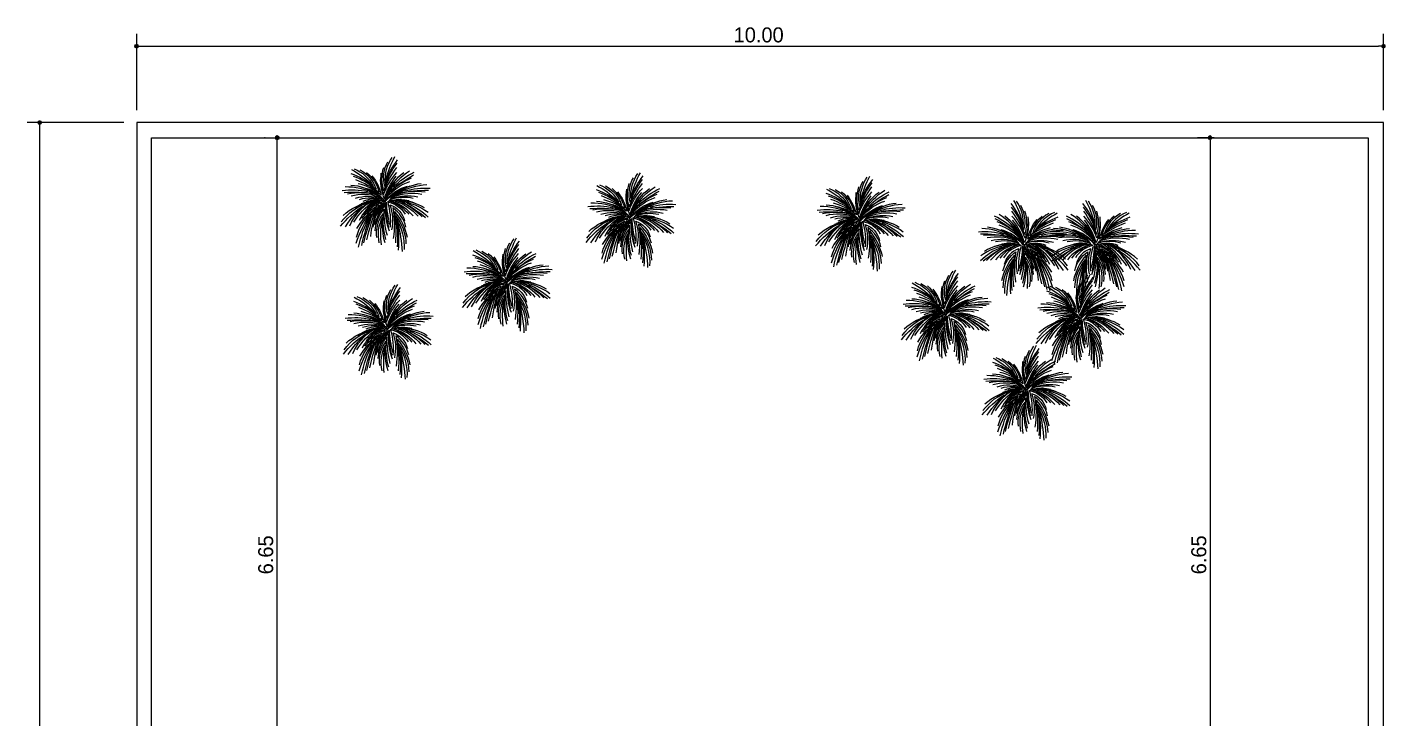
# Model space of a CAD drawing. Header units: millimetres. Extents: x 21 to 236, y 15 to 64.
# Drawn here: x 37.72 to 48.62, y 47.19 to 52.74 of the extents above; entities that cross this region are included whole.
import ezdxf

# ---------------------------------------------------------------- set-up
doc = ezdxf.new("R2010")
doc.units = ezdxf.units.MM
for name, color, linetype in [('AI-Paisagismo', 95, 'Continuous'), ('PDF_0', 210, 'Continuous'), ('PDF_Cota', 90, 'Continuous'), ('PDF_Terreno', 7, 'Continuous'), ('PDF_Text', 70, 'Continuous')]:
    doc.layers.add(name, color=color, linetype=linetype)
doc.styles.add('PDF Comic Sans MS', font='comic.ttf')

# ---------------------------------------------------------------- blocks, each defined once
blk = doc.blocks.new('Z231')
for points in [[(0.032, 0.325, -0.114063), (0.001, 0.083, 0.104874), (-0.148, 0.332, 0.104874)], [(-0.241, 0.159, -0.115904), (-0.091, 0.036, 0.147182), (-0.384, 0.055, 0.102986)], [(-0.094, 0.2, -0.115904), (-0.023, 0.019, 0.147182), (-0.269, 0.178, 0.102986)], [(0.038, 0.27, -0.114063), (-0.007, 0.031, 0.104874), (-0.141, 0.288, 0.104874)], [(0.133, 0.295, 0.114063), (0.028, 0.075, -0.104874), (0.288, 0.204, -0.104874)], [(-0.285, 0.01, -0.115904), (-0.091, 0.007, 0.147182), (-0.332, -0.16, 0.102986)], [(0.204, -0.092, 0.115229), (-0.014, 0.011, -0.097107), (0.096, -0.265)], [(0.107, 0.118, 0.086018), (-0.008, 0.003, -0.216186), (0.236, 0.004)], [(0.186, 0.151, 0.115904), (0.029, 0.037, -0.147182), (0.322, 0.038, -0.102986)], [(0.195, 0.005, 0.086018), (0.033, 0.016, -0.216186), (0.194, -0.168)], [(0.272, -0.033, 0.115904), (0.083, 0.011, -0.147182), (0.276, -0.21, -0.102986)], [(-0.25, -0.287, -0.189702), (-0.103, -0.07, 0.088334), (-0.107, -0.414, 0.096761)], [(0.103, -0.153, 0.124287), (-0.029, -0.006, -0.056159), (-0.067, -0.258)], [(0.102, -0.255, 0.114063), (-0.018, -0.043, -0.104874), (-0.062, -0.33, -0.104874)], [(0.102, -0.199, 0.13599), (-0.022, -0.024, -0.041532), (-0.054, -0.29, -0.104874)], [(0.223, -0.134, 0.114656), (0.017, -0.007, -0.101429), (0.122, -0.288, -0.102785)], [(0.247, -0.189, 0.112887), (0.054, -0.037, -0.082371), (0.15, -0.394, -0.083381)]]:
    blk.add_lwpolyline(points, format="xyb")
for centre, radius, start, end in [((-0.817, -0.044), 0.839, 18.1345, 38.1349), ((-1.053, 0.003), 1.057, 13.8585, 28.6495), ((-0.446, 0.254), 0.428, 355.1143, 35.0801), ((-0.677, -0.387), 0.793, 44.2502, 65.2117), ((-0.664, -0.242), 0.7, 30.4036, 57.9559), ((-0.503, -0.063), 0.48, 18.1336, 55.1017), ((-0.811, -0.083), 0.839, 17.8126, 38.1349), ((-1.065, -0.298), 1.145, 21.7045, 36.8339), ((-0.365, 0.271), 0.366, 344.457, 29.861), ((-0.401, 0.258), 0.421, 341.5839, 18.1013), ((0.461, 0.006), 0.421, 129.215, 165.7324), ((0.437, 0.036), 0.366, 117.4553, 162.8593), ((0.497, -0.023), 0.428, 112.2361, 152.202), ((0.648, -0.473), 0.839, 109.1813, 129.1817), ((0.872, -0.562), 1.057, 118.6667, 133.4577), ((-0.463, -0.638), 0.793, 73.5775, 94.539), ((-0.522, -0.505), 0.7, 59.7309, 87.2832), ((-0.47, -0.271), 0.48, 47.4609, 84.429), ((-1.277, -1.363), 1.913, 50.4825, 60.5915), ((-0.577, -0.4), 0.719, 42.5017, 68.6551), ((-0.402, -0.174), 0.367, 39.3099, 73.9504), ((-0.474, -0.309), 0.568, 39.4735, 71.4963), ((-0.397, -0.012), 0.367, 9.9826, 44.6231), ((-0.406, -0.037), 0.393, 5.9181, 33.4168), ((0.72, -0.821), 1.145, 110.4823, 125.6117), ((0.326, -0.192), 0.367, 102.5228, 137.1634), ((0.388, -0.292), 0.48, 92.0443, 129.0124), ((0.622, -0.503), 0.839, 109.1813, 129.5036), ((0.426, -0.529), 0.7, 89.1901, 116.7424), ((-0.507, -1.783), 1.913, 79.8098, 89.9188), ((-0.092, -0.685), 0.7, 98.1979, 125.7501), ((0.714, -1.676), 1.913, 118.2768, 128.3858), ((-0.369, -0.6), 0.719, 71.829, 97.9824), ((-0.197, -0.469), 0.48, 85.9278, 122.8959), ((0.087, -0.664), 0.719, 110.296, 136.4493), ((-0.323, -0.471), 0.568, 68.8008, 100.8236), ((0.042, -0.534), 0.568, 107.2678, 139.2906), ((-0.204, -0.351), 0.367, 77.7769, 112.4174), ((-0.231, -0.425), 0.477, 71.0853, 102.5538), ((0.086, -0.441), 0.477, 109.5522, 141.0207), ((-0.184, -0.368), 0.393, 73.7124, 101.2111), ((0.012, -0.291), 0.296, 100.3982, 149.1935), ((-0.371, -0.315), 0.477, 41.758, 73.2265), ((-0.397, -0.2), 0.393, 35.2454, 62.7441), ((-0.204, -0.447), 0.476, 70.0504, 89.7159), ((-0.462, -0.249), 0.476, 31.5834, 51.2489), ((0.319, -0.217), 0.393, 113.7292, 141.2279), ((0.14, -0.431), 0.477, 73.9195, 105.388), ((0.229, -0.483), 0.568, 75.6497, 107.6725), ((-0.197, -0.381), 0.477, 24.9532, 56.4217), ((0.082, -0.376), 0.393, 64.7629, 92.2616), ((0.267, -0.615), 0.719, 78.4909, 104.6443), ((0.332, -1.804), 1.913, 86.5544, 96.6634), ((0.106, -0.364), 0.367, 53.5566, 88.1971), ((-0.386, -0.694), 0.86, 32.704, 54.2022), ((0.358, -0.658), 0.793, 81.9342, 102.8958), ((0.037, -0.752), 0.793, 112.0445, 133.006), ((0.352, -0.524), 0.629, 138.637, 168.4711), ((0.004, -0.269), 0.245, 107.4781, 167.3492), ((1.462, -0.339), 1.599, 171.7072, 184.5082), ((0.411, -0.207), 0.511, 160.3283, 192.5968), ((0.695, -0.222), 0.77, 163.9103, 184.944), ((-1.149, -0.094), 1.145, 345.4121, 0.5415), ((-0.832, -0.196), 0.839, 344.1111, 4.4334), ((-0.324, -0.358), 0.421, 4.1447, 40.6621), ((-0.285, -0.356), 0.366, 352.385, 37.789), ((-3.074, -1.206), 3.356, 13.3501, 19.948), ((-0.329, -0.664), 0.728, 29.8492, 55.8091), ((-1.529, -0.831), 1.791, 11.8162, 24.3631), ((-0.245, -0.546), 0.572, 14.7932, 52.5129), ((-1.765, -0.937), 2.062, 12.3671, 22.8407), ((-0.74, -0.782), 1.096, 16.6968, 36.3639), ((0.054, -0.591), 0.596, 47.2739, 80.4226), ((-0.163, -0.507), 0.595, 23.3932, 57.8318), ((-0.006, -0.585), 0.603, 36.2593, 71.8999), ((-0.373, -0.784), 0.95, 31.9465, 54.3066), ((-0.331, -0.931), 1.048, 38.622, 56.8665), ((0.279, -0.492), 0.531, 140.7541, 178.3521), ((0.382, -0.51), 0.613, 149.4873, 182.8464), ((1.341, -0.638), 1.551, 164.999, 177.2078), ((1.017, -0.433), 1.186, 168.624, 185.4388), ((1.024, -0.394), 1.18, 168.3885, 185.5148), ((-0.823, -0.235), 0.839, 344.1111, 4.1115), ((-0.367, -0.37), 0.428, 347.1659, 27.1317), ((-1.024, -0.368), 1.057, 353.5965, 8.3875), ((-0.84, -0.729), 1.144, 10.8838, 29.2732)]:
    blk.add_arc(centre, radius, start, end)

msp = doc.modelspace()

# ---------------------------------------------------------------- linework, layer by layer
at = {"layer": 'PDF_0', "lineweight": 0}
for points in [[(38.619, 52.583), (38.637, 52.583)], [(48.577, 52.583), (48.559, 52.583)], [(37.821, 51.949), (37.821, 51.93)], [(39.725, 51.831), (39.725, 51.808)], [(47.208, 51.831), (47.208, 51.808)]]:
    msp.add_lwpolyline(points, dxfattribs=at)
at = {"layer": 'PDF_0', "transparency": 33554559}
for points in [[(38.583, 52.597), (38.601, 52.583), (38.578, 52.583)], [(38.578, 52.583), (38.583, 52.57), (38.601, 52.583)], [(38.601, 52.601), (38.583, 52.597), (38.601, 52.583)], [(38.583, 52.57), (38.601, 52.583), (38.601, 52.565)], [(38.601, 52.583), (38.614, 52.597), (38.601, 52.601)], [(38.619, 52.583), (38.601, 52.583), (38.614, 52.597)], [(38.601, 52.583), (38.601, 52.565), (38.614, 52.57)], [(38.614, 52.57), (38.619, 52.583), (38.601, 52.583)], [(48.586, 52.597), (48.577, 52.583), (48.599, 52.583)], [(48.577, 52.583), (48.599, 52.583), (48.586, 52.57)], [(48.599, 52.583), (48.599, 52.601), (48.586, 52.597)], [(48.599, 52.583), (48.586, 52.57), (48.599, 52.565)], [(48.613, 52.597), (48.599, 52.583), (48.599, 52.601)], [(48.617, 52.583), (48.613, 52.597), (48.599, 52.583)], [(48.599, 52.565), (48.613, 52.57), (48.599, 52.583)], [(48.613, 52.57), (48.599, 52.583), (48.617, 52.583)], [(37.808, 51.985), (37.821, 51.971), (37.803, 51.971)], [(37.821, 51.989), (37.808, 51.985), (37.821, 51.971)], [(37.835, 51.985), (37.821, 51.971), (37.821, 51.989)], [(37.844, 51.971), (37.835, 51.985), (37.821, 51.971)], [(37.821, 51.971), (37.803, 51.971), (37.808, 51.958)], [(37.808, 51.958), (37.821, 51.949), (37.821, 51.971)], [(37.821, 51.949), (37.821, 51.971), (37.835, 51.958)], [(37.821, 51.971), (37.835, 51.958), (37.844, 51.971)], [(39.725, 51.872), (39.711, 51.862), (39.725, 51.849)], [(39.743, 51.862), (39.725, 51.849), (39.725, 51.872)], [(47.208, 51.872), (47.194, 51.862), (47.208, 51.849)], [(47.221, 51.862), (47.208, 51.849), (47.208, 51.872)], [(39.711, 51.862), (39.725, 51.849), (39.707, 51.849)], [(39.725, 51.849), (39.707, 51.849), (39.711, 51.835)], [(39.711, 51.835), (39.725, 51.831), (39.725, 51.849)], [(39.748, 51.849), (39.743, 51.862), (39.725, 51.849)], [(39.725, 51.831), (39.725, 51.849), (39.743, 51.835)], [(39.725, 51.849), (39.743, 51.835), (39.748, 51.849)], [(47.194, 51.862), (47.208, 51.849), (47.185, 51.849)], [(47.208, 51.849), (47.185, 51.849), (47.194, 51.835)], [(47.194, 51.835), (47.208, 51.831), (47.208, 51.849)], [(47.226, 51.849), (47.221, 51.862), (47.208, 51.849)], [(47.208, 51.831), (47.208, 51.849), (47.221, 51.835)], [(47.208, 51.849), (47.221, 51.835), (47.226, 51.849)]]:
    msp.add_solid(points, dxfattribs=at)
at = {"layer": 'PDF_Cota', "lineweight": 0}
for points in [[(38.601, 52.071), (38.601, 52.683)], [(48.599, 52.071), (48.599, 52.683)], [(38.637, 52.583), (48.559, 52.583)], [(38.497, 51.971), (37.722, 51.971)], [(37.821, 51.93), (37.821, 27.002)], [(39.63, 51.849), (39.625, 51.849)], [(39.725, 51.808), (39.725, 45.232), (39.725, 45.272)], [(47.24, 51.849), (47.108, 51.849)], [(47.208, 51.808), (47.208, 45.232), (47.208, 45.272)]]:
    msp.add_lwpolyline(points, dxfattribs=at)
at = {"layer": 'PDF_Terreno', "lineweight": 9}
msp.add_lwpolyline([(38.719, 32.822), (38.719, 51.849), (48.477, 51.849), (48.477, 35.097), (48.477, 26.961), (48.599, 26.961), (48.599, 51.971), (38.601, 51.971), (38.601, 26.961), (38.719, 26.961), (38.719, 32.704)], dxfattribs=at)

# ---------------------------------------------------------------- block references
at = {"layer": 'AI-Paisagismo'}
for p, xscale, yscale, zscale, rotation in [((40.581, 51.336), -0.7094129254138423, 0.7094129254138865, 0.7094129254138771, 0.0004196357885977164), ((42.55, 51.207), -0.7094129254138423, 0.7094129254138865, 0.7094129254138771, 0.0004196357885977164), ((44.391, 51.179), -0.7094129254138423, 0.7094129254138865, 0.7094129254138771, 0.0004196357885977164), ((45.724, 50.985), 0.7094129254138423, 0.7094129254138423, 0.7094129254138423, 359.9995803642113), ((46.3, 50.985), 0.7094129254138423, 0.7094129254138423, 0.7094129254138423, 359.9995803642113), ((41.558, 50.685), -0.7094129254138423, 0.7094129254138865, 0.7094129254138771, 0.0004196357885977164), ((45.079, 50.426), -0.7094129254138423, 0.7094129254138865, 0.7094129254138771, 0.0004196357885977164), ((40.604, 50.312), -0.7094129254138423, 0.7094129254138865, 0.7094129254138771, 0.0004196357885977164), ((46.16, 50.396), -0.7094129254138423, 0.7094129254138865, 0.7094129254138771, 0.0004196357885977164), ((45.727, 49.824), -0.7094129254138423, 0.7094129254138865, 0.7094129254138771, 0.0004196357885977164)]:
    msp.add_blockref('Z231', p, dxfattribs=dict(at, xscale=xscale, yscale=yscale, zscale=zscale, rotation=rotation))

# ---------------------------------------------------------------- texts
at = {"layer": 'PDF_Text', "insert": (43.387, 52.612), "char_height": 0.12, "attachment_point": 7, "style": 'PDF Comic Sans MS'}
msp.add_mtext('10.00', dxfattribs=at)
at = {"layer": 'PDF_Text', "char_height": 0.12, "attachment_point": 7, "rotation": 90, "style": 'PDF Comic Sans MS'}
for insert in [(39.696, 48.35), (47.179, 48.35)]:
    msp.add_mtext('6.65', dxfattribs=dict(at, insert=insert))

doc.saveas('drawing.dxf')
